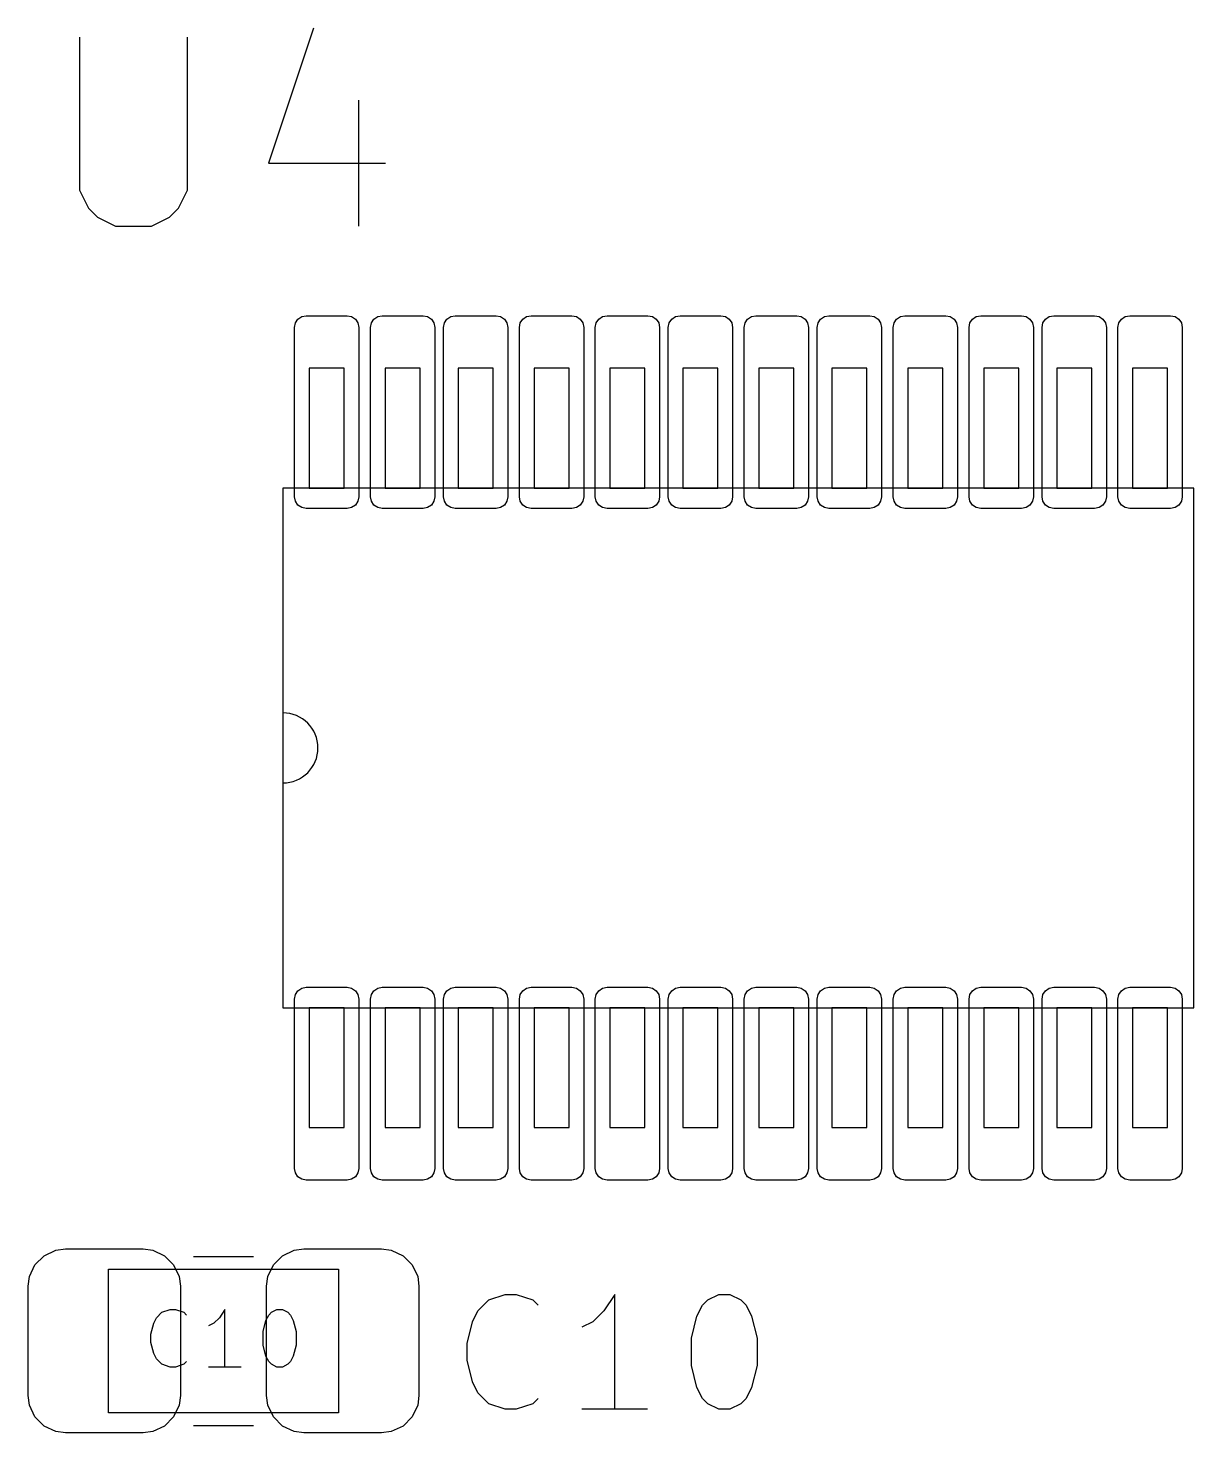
# Model space of a CAD drawing. Header units: millimetres. Extents: x 132 to 276, y -210 to -42.
# Drawn here: x 229.52 to 239.66, y -146.23 to -134.01 of the extents above; entities that cross this region are included whole.
import ezdxf

# ---------------------------------------------------------------- set-up
doc = ezdxf.new("R2010")
doc.units = ezdxf.units.MM
for name, color, linetype in [('BLACK', 7, 'CONTINUOUS'), ('GRAY3', 9, 'CONTINUOUS'), ('LYELLOW', 51, 'CONTINUOUS')]:
    doc.layers.add(name, color=color, linetype=linetype)

msp = doc.modelspace()

# ---------------------------------------------------------------- linework, layer by layer
at = {"layer": 'BLACK', "linetype": 'CONTINUOUS'}
for p, q in [((231.8378, -136.6144), (231.845564, -136.575366)), ((231.845564, -136.575366), (231.867675, -136.542275)), ((231.867675, -136.542275), (231.900766, -136.520164)), ((231.900766, -136.520164), (231.9398, -136.5124)), ((231.9398, -136.5124), (232.2954, -136.5124)), ((232.2954, -136.5124), (232.334434, -136.520164)), ((232.334434, -136.520164), (232.367525, -136.542275)), ((232.367525, -136.542275), (232.389636, -136.575366)), ((232.389636, -136.575366), (232.3974, -136.6144)), ((232.4982, -136.6144), (232.505964, -136.575366)), ((232.505964, -136.575366), (232.528075, -136.542275)), ((232.528075, -136.542275), (232.561166, -136.520164)), ((232.561166, -136.520164), (232.6002, -136.5124)), ((232.6002, -136.5124), (232.9558, -136.5124)), ((232.9558, -136.5124), (232.994834, -136.520164)), ((232.994834, -136.520164), (233.027925, -136.542275)), ((233.027925, -136.542275), (233.050036, -136.575366)), ((233.050036, -136.575366), (233.0578, -136.6144)), ((233.1332, -136.6144), (233.140964, -136.575366)), ((233.140964, -136.575366), (233.163075, -136.542275)), ((233.163075, -136.542275), (233.196166, -136.520164)), ((233.196166, -136.520164), (233.2352, -136.5124)), ((233.2352, -136.5124), (233.5908, -136.5124)), ((233.5908, -136.5124), (233.629834, -136.520164)), ((233.629834, -136.520164), (233.662925, -136.542275)), ((233.662925, -136.542275), (233.685036, -136.575366)), ((233.685036, -136.575366), (233.6928, -136.6144)), ((233.7936, -136.6144), (233.801364, -136.575366)), ((233.801364, -136.575366), (233.823475, -136.542275)), ((233.823475, -136.542275), (233.856566, -136.520164)), ((233.856566, -136.520164), (233.8956, -136.5124)), ((233.8956, -136.5124), (234.2512, -136.5124)), ((234.2512, -136.5124), (234.290234, -136.520164)), ((234.290234, -136.520164), (234.323325, -136.542275)), ((234.323325, -136.542275), (234.345436, -136.575366)), ((234.345436, -136.575366), (234.3532, -136.6144)), ((234.454, -136.6144), (234.461764, -136.575366)), ((234.461764, -136.575366), (234.483875, -136.542275)), ((234.483875, -136.542275), (234.516966, -136.520164)), ((234.516966, -136.520164), (234.556, -136.5124)), ((234.556, -136.5124), (234.9116, -136.5124)), ((234.9116, -136.5124), (234.950634, -136.520164)), ((234.950634, -136.520164), (234.983725, -136.542275)), ((234.983725, -136.542275), (235.005836, -136.575366)), ((235.005836, -136.575366), (235.0136, -136.6144)), ((235.089, -136.6144), (235.096764, -136.575366)), ((235.096764, -136.575366), (235.118875, -136.542275)), ((235.118875, -136.542275), (235.151966, -136.520164)), ((235.151966, -136.520164), (235.191, -136.5124)), ((235.191, -136.5124), (235.5466, -136.5124)), ((235.5466, -136.5124), (235.585634, -136.520164)), ((235.585634, -136.520164), (235.618725, -136.542275)), ((235.618725, -136.542275), (235.640836, -136.575366)), ((235.640836, -136.575366), (235.6486, -136.6144)), ((235.7494, -136.6144), (235.757164, -136.575366)), ((235.757164, -136.575366), (235.779275, -136.542275)), ((235.779275, -136.542275), (235.812366, -136.520164)), ((235.812366, -136.520164), (235.8514, -136.5124)), ((235.8514, -136.5124), (236.207, -136.5124)), ((236.207, -136.5124), (236.246034, -136.520164)), ((236.246034, -136.520164), (236.279125, -136.542275)), ((236.279125, -136.542275), (236.301236, -136.575366)), ((236.301236, -136.575366), (236.309, -136.6144)), ((236.3844, -136.6144), (236.392164, -136.575366)), ((236.392164, -136.575366), (236.414275, -136.542275)), ((236.414275, -136.542275), (236.447366, -136.520164)), ((236.447366, -136.520164), (236.4864, -136.5124)), ((236.4864, -136.5124), (236.842, -136.5124)), ((236.842, -136.5124), (236.881034, -136.520164)), ((236.881034, -136.520164), (236.914125, -136.542275)), ((236.914125, -136.542275), (236.936236, -136.575366)), ((236.936236, -136.575366), (236.944, -136.6144)), ((237.0448, -136.6144), (237.052564, -136.575366)), ((237.052564, -136.575366), (237.074675, -136.542275)), ((237.074675, -136.542275), (237.107766, -136.520164)), ((237.107766, -136.520164), (237.1468, -136.5124)), ((237.1468, -136.5124), (237.5024, -136.5124)), ((237.5024, -136.5124), (237.541434, -136.520164)), ((237.541434, -136.520164), (237.574525, -136.542275)), ((237.574525, -136.542275), (237.596636, -136.575366)), ((237.596636, -136.575366), (237.6044, -136.6144)), ((237.7052, -136.6144), (237.712964, -136.575366)), ((237.712964, -136.575366), (237.735075, -136.542275)), ((237.735075, -136.542275), (237.768166, -136.520164)), ((237.768166, -136.520164), (237.8072, -136.5124)), ((237.8072, -136.5124), (238.1628, -136.5124)), ((238.1628, -136.5124), (238.201834, -136.520164)), ((238.201834, -136.520164), (238.234925, -136.542275)), ((238.234925, -136.542275), (238.257036, -136.575366)), ((238.257036, -136.575366), (238.2648, -136.6144)), ((238.3402, -136.6144), (238.347964, -136.575366)), ((238.347964, -136.575366), (238.370075, -136.542275)), ((238.370075, -136.542275), (238.403166, -136.520164)), ((238.403166, -136.520164), (238.4422, -136.5124)), ((238.4422, -136.5124), (238.7978, -136.5124)), ((238.7978, -136.5124), (238.836834, -136.520164)), ((238.836834, -136.520164), (238.869925, -136.542275)), ((238.869925, -136.542275), (238.892036, -136.575366)), ((238.892036, -136.575366), (238.8998, -136.6144)), ((239.0006, -136.6144), (239.008364, -136.575366)), ((239.008364, -136.575366), (239.030475, -136.542275)), ((239.030475, -136.542275), (239.063566, -136.520164)), ((239.063566, -136.520164), (239.1026, -136.5124)), ((239.1026, -136.5124), (239.4582, -136.5124)), ((239.4582, -136.5124), (239.497234, -136.520164)), ((239.497234, -136.520164), (239.530325, -136.542275)), ((239.530325, -136.542275), (239.552436, -136.575366)), ((239.552436, -136.575366), (239.5602, -136.6144)), ((231.8378, -138.0876), (231.8378, -136.6144)), ((232.3974, -136.6144), (232.3974, -138.0876)), ((232.4982, -138.0876), (232.4982, -136.6144)), ((233.0578, -136.6144), (233.0578, -138.0876)), ((233.1332, -138.0876), (233.1332, -136.6144)), ((233.6928, -136.6144), (233.6928, -138.0876)), ((233.7936, -138.0876), (233.7936, -136.6144)), ((234.3532, -136.6144), (234.3532, -138.0876)), ((234.454, -138.0876), (234.454, -136.6144)), ((235.0136, -136.6144), (235.0136, -138.0876)), ((235.089, -138.0876), (235.089, -136.6144)), ((235.6486, -136.6144), (235.6486, -138.0876)), ((235.7494, -138.0876), (235.7494, -136.6144)), ((236.309, -136.6144), (236.309, -138.0876)), ((236.3844, -138.0876), (236.3844, -136.6144)), ((236.944, -136.6144), (236.944, -138.0876)), ((237.0448, -138.0876), (237.0448, -136.6144)), ((237.6044, -136.6144), (237.6044, -138.0876)), ((237.7052, -138.0876), (237.7052, -136.6144)), ((238.2648, -136.6144), (238.2648, -138.0876)), ((238.3402, -138.0876), (238.3402, -136.6144)), ((238.8998, -136.6144), (238.8998, -138.0876)), ((239.0006, -138.0876), (239.0006, -136.6144)), ((239.5602, -136.6144), (239.5602, -138.0876)), ((231.845564, -138.126634), (231.8378, -138.0876)), ((231.867675, -138.159725), (231.845564, -138.126634)), ((231.900766, -138.181836), (231.867675, -138.159725)), ((231.9398, -138.1896), (231.900766, -138.181836)), ((232.2954, -138.1896), (231.9398, -138.1896)), ((232.334434, -138.181836), (232.2954, -138.1896)), ((232.367525, -138.159725), (232.334434, -138.181836)), ((232.389636, -138.126634), (232.367525, -138.159725)), ((232.3974, -138.0876), (232.389636, -138.126634)), ((232.505964, -138.126634), (232.4982, -138.0876)), ((232.528075, -138.159725), (232.505964, -138.126634)), ((232.561166, -138.181836), (232.528075, -138.159725)), ((232.6002, -138.1896), (232.561166, -138.181836)), ((232.9558, -138.1896), (232.6002, -138.1896)), ((232.994834, -138.181836), (232.9558, -138.1896)), ((233.027925, -138.159725), (232.994834, -138.181836)), ((233.050036, -138.126634), (233.027925, -138.159725)), ((233.0578, -138.0876), (233.050036, -138.126634)), ((233.140964, -138.126634), (233.1332, -138.0876)), ((233.163075, -138.159725), (233.140964, -138.126634)), ((233.196166, -138.181836), (233.163075, -138.159725)), ((233.2352, -138.1896), (233.196166, -138.181836)), ((233.5908, -138.1896), (233.2352, -138.1896)), ((233.629834, -138.181836), (233.5908, -138.1896)), ((233.662925, -138.159725), (233.629834, -138.181836)), ((233.685036, -138.126634), (233.662925, -138.159725)), ((233.6928, -138.0876), (233.685036, -138.126634)), ((233.801364, -138.126634), (233.7936, -138.0876)), ((233.823475, -138.159725), (233.801364, -138.126634)), ((233.856566, -138.181836), (233.823475, -138.159725)), ((233.8956, -138.1896), (233.856566, -138.181836)), ((234.2512, -138.1896), (233.8956, -138.1896)), ((234.290234, -138.181836), (234.2512, -138.1896)), ((234.323325, -138.159725), (234.290234, -138.181836)), ((234.345436, -138.126634), (234.323325, -138.159725)), ((234.3532, -138.0876), (234.345436, -138.126634)), ((234.461764, -138.126634), (234.454, -138.0876)), ((234.483875, -138.159725), (234.461764, -138.126634)), ((234.516966, -138.181836), (234.483875, -138.159725)), ((234.556, -138.1896), (234.516966, -138.181836)), ((234.9116, -138.1896), (234.556, -138.1896)), ((234.950634, -138.181836), (234.9116, -138.1896)), ((234.983725, -138.159725), (234.950634, -138.181836)), ((235.005836, -138.126634), (234.983725, -138.159725)), ((235.0136, -138.0876), (235.005836, -138.126634)), ((235.096764, -138.126634), (235.089, -138.0876)), ((235.118875, -138.159725), (235.096764, -138.126634)), ((235.151966, -138.181836), (235.118875, -138.159725)), ((235.191, -138.1896), (235.151966, -138.181836)), ((235.5466, -138.1896), (235.191, -138.1896)), ((235.585634, -138.181836), (235.5466, -138.1896)), ((235.618725, -138.159725), (235.585634, -138.181836)), ((235.640836, -138.126634), (235.618725, -138.159725)), ((235.6486, -138.0876), (235.640836, -138.126634)), ((235.757164, -138.126634), (235.7494, -138.0876)), ((235.779275, -138.159725), (235.757164, -138.126634)), ((235.812366, -138.181836), (235.779275, -138.159725)), ((235.8514, -138.1896), (235.812366, -138.181836)), ((236.207, -138.1896), (235.8514, -138.1896)), ((236.246034, -138.181836), (236.207, -138.1896)), ((236.279125, -138.159725), (236.246034, -138.181836)), ((236.301236, -138.126634), (236.279125, -138.159725)), ((236.309, -138.0876), (236.301236, -138.126634)), ((236.392164, -138.126634), (236.3844, -138.0876)), ((236.414275, -138.159725), (236.392164, -138.126634)), ((236.447366, -138.181836), (236.414275, -138.159725)), ((236.4864, -138.1896), (236.447366, -138.181836)), ((236.842, -138.1896), (236.4864, -138.1896)), ((236.881034, -138.181836), (236.842, -138.1896)), ((236.914125, -138.159725), (236.881034, -138.181836)), ((236.936236, -138.126634), (236.914125, -138.159725)), ((236.944, -138.0876), (236.936236, -138.126634)), ((237.052564, -138.126634), (237.0448, -138.0876)), ((237.074675, -138.159725), (237.052564, -138.126634)), ((237.107766, -138.181836), (237.074675, -138.159725)), ((237.1468, -138.1896), (237.107766, -138.181836)), ((237.5024, -138.1896), (237.1468, -138.1896)), ((237.541434, -138.181836), (237.5024, -138.1896)), ((237.574525, -138.159725), (237.541434, -138.181836)), ((237.596636, -138.126634), (237.574525, -138.159725)), ((237.6044, -138.0876), (237.596636, -138.126634)), ((237.712964, -138.126634), (237.7052, -138.0876)), ((237.735075, -138.159725), (237.712964, -138.126634)), ((237.768166, -138.181836), (237.735075, -138.159725)), ((237.8072, -138.1896), (237.768166, -138.181836)), ((238.1628, -138.1896), (237.8072, -138.1896)), ((238.201834, -138.181836), (238.1628, -138.1896)), ((238.234925, -138.159725), (238.201834, -138.181836)), ((238.257036, -138.126634), (238.234925, -138.159725)), ((238.2648, -138.0876), (238.257036, -138.126634)), ((238.347964, -138.126634), (238.3402, -138.0876)), ((238.370075, -138.159725), (238.347964, -138.126634)), ((238.403166, -138.181836), (238.370075, -138.159725)), ((238.4422, -138.1896), (238.403166, -138.181836)), ((238.7978, -138.1896), (238.4422, -138.1896)), ((238.836834, -138.181836), (238.7978, -138.1896)), ((238.869925, -138.159725), (238.836834, -138.181836)), ((238.892036, -138.126634), (238.869925, -138.159725)), ((238.8998, -138.0876), (238.892036, -138.126634)), ((239.008364, -138.126634), (239.0006, -138.0876)), ((239.030475, -138.159725), (239.008364, -138.126634)), ((239.063566, -138.181836), (239.030475, -138.159725)), ((239.1026, -138.1896), (239.063566, -138.181836)), ((239.4582, -138.1896), (239.1026, -138.1896)), ((239.497234, -138.181836), (239.4582, -138.1896)), ((239.530325, -138.159725), (239.497234, -138.181836)), ((239.552436, -138.126634), (239.530325, -138.159725)), ((239.5602, -138.0876), (239.552436, -138.126634)), ((231.8378, -142.4564), (231.845564, -142.417366)), ((231.8378, -143.9296), (231.8378, -142.4564)), ((231.845564, -142.417366), (231.867675, -142.384275)), ((231.867675, -142.384275), (231.900766, -142.362164)), ((231.900766, -142.362164), (231.9398, -142.3544)), ((231.9398, -142.3544), (232.2954, -142.3544)), ((232.2954, -142.3544), (232.334434, -142.362164)), ((232.334434, -142.362164), (232.367525, -142.384275)), ((232.367525, -142.384275), (232.389636, -142.417366)), ((232.389636, -142.417366), (232.3974, -142.4564)), ((232.3974, -142.4564), (232.3974, -143.9296)), ((232.4982, -142.4564), (232.505964, -142.417366)), ((232.4982, -143.9296), (232.4982, -142.4564)), ((232.505964, -142.417366), (232.528075, -142.384275)), ((232.528075, -142.384275), (232.561166, -142.362164)), ((232.561166, -142.362164), (232.6002, -142.3544)), ((232.6002, -142.3544), (232.9558, -142.3544)), ((232.9558, -142.3544), (232.994834, -142.362164)), ((232.994834, -142.362164), (233.027925, -142.384275)), ((233.027925, -142.384275), (233.050036, -142.417366)), ((233.050036, -142.417366), (233.0578, -142.4564)), ((233.0578, -142.4564), (233.0578, -143.9296)), ((233.1332, -142.4564), (233.140964, -142.417366)), ((233.1332, -143.9296), (233.1332, -142.4564)), ((233.140964, -142.417366), (233.163075, -142.384275)), ((233.163075, -142.384275), (233.196166, -142.362164)), ((233.196166, -142.362164), (233.2352, -142.3544)), ((233.2352, -142.3544), (233.5908, -142.3544)), ((233.5908, -142.3544), (233.629834, -142.362164)), ((233.629834, -142.362164), (233.662925, -142.384275)), ((233.662925, -142.384275), (233.685036, -142.417366)), ((233.685036, -142.417366), (233.6928, -142.4564)), ((233.6928, -142.4564), (233.6928, -143.9296)), ((233.7936, -142.4564), (233.801364, -142.417366)), ((233.7936, -143.9296), (233.7936, -142.4564)), ((233.801364, -142.417366), (233.823475, -142.384275)), ((233.823475, -142.384275), (233.856566, -142.362164)), ((233.856566, -142.362164), (233.8956, -142.3544)), ((233.8956, -142.3544), (234.2512, -142.3544)), ((234.2512, -142.3544), (234.290234, -142.362164)), ((234.290234, -142.362164), (234.323325, -142.384275)), ((234.323325, -142.384275), (234.345436, -142.417366)), ((234.345436, -142.417366), (234.3532, -142.4564)), ((234.3532, -142.4564), (234.3532, -143.9296)), ((234.454, -142.4564), (234.461764, -142.417366)), ((234.454, -143.9296), (234.454, -142.4564)), ((234.461764, -142.417366), (234.483875, -142.384275)), ((234.483875, -142.384275), (234.516966, -142.362164)), ((234.516966, -142.362164), (234.556, -142.3544)), ((234.556, -142.3544), (234.9116, -142.3544)), ((234.9116, -142.3544), (234.950634, -142.362164)), ((234.950634, -142.362164), (234.983725, -142.384275)), ((234.983725, -142.384275), (235.005836, -142.417366)), ((235.005836, -142.417366), (235.0136, -142.4564)), ((235.0136, -142.4564), (235.0136, -143.9296)), ((235.089, -142.4564), (235.096764, -142.417366)), ((235.089, -143.9296), (235.089, -142.4564)), ((235.096764, -142.417366), (235.118875, -142.384275)), ((235.118875, -142.384275), (235.151966, -142.362164)), ((235.151966, -142.362164), (235.191, -142.3544)), ((235.191, -142.3544), (235.5466, -142.3544)), ((235.5466, -142.3544), (235.585634, -142.362164)), ((235.585634, -142.362164), (235.618725, -142.384275)), ((235.618725, -142.384275), (235.640836, -142.417366)), ((235.640836, -142.417366), (235.6486, -142.4564)), ((235.6486, -142.4564), (235.6486, -143.9296)), ((235.7494, -142.4564), (235.757164, -142.417366)), ((235.7494, -143.9296), (235.7494, -142.4564)), ((235.757164, -142.417366), (235.779275, -142.384275)), ((235.779275, -142.384275), (235.812366, -142.362164)), ((235.812366, -142.362164), (235.8514, -142.3544)), ((235.8514, -142.3544), (236.207, -142.3544)), ((236.207, -142.3544), (236.246034, -142.362164)), ((236.246034, -142.362164), (236.279125, -142.384275)), ((236.279125, -142.384275), (236.301236, -142.417366)), ((236.301236, -142.417366), (236.309, -142.4564)), ((236.309, -142.4564), (236.309, -143.9296)), ((236.3844, -142.4564), (236.392164, -142.417366)), ((236.3844, -143.9296), (236.3844, -142.4564)), ((236.392164, -142.417366), (236.414275, -142.384275)), ((236.414275, -142.384275), (236.447366, -142.362164)), ((236.447366, -142.362164), (236.4864, -142.3544)), ((236.4864, -142.3544), (236.842, -142.3544)), ((236.842, -142.3544), (236.881034, -142.362164)), ((236.881034, -142.362164), (236.914125, -142.384275)), ((236.914125, -142.384275), (236.936236, -142.417366)), ((236.936236, -142.417366), (236.944, -142.4564)), ((236.944, -142.4564), (236.944, -143.9296)), ((237.0448, -142.4564), (237.052564, -142.417366)), ((237.0448, -143.9296), (237.0448, -142.4564)), ((237.052564, -142.417366), (237.074675, -142.384275)), ((237.074675, -142.384275), (237.107766, -142.362164)), ((237.107766, -142.362164), (237.1468, -142.3544)), ((237.1468, -142.3544), (237.5024, -142.3544)), ((237.5024, -142.3544), (237.541434, -142.362164)), ((237.541434, -142.362164), (237.574525, -142.384275)), ((237.574525, -142.384275), (237.596636, -142.417366)), ((237.596636, -142.417366), (237.6044, -142.4564)), ((237.6044, -142.4564), (237.6044, -143.9296)), ((237.7052, -142.4564), (237.712964, -142.417366)), ((237.7052, -143.9296), (237.7052, -142.4564)), ((237.712964, -142.417366), (237.735075, -142.384275)), ((237.735075, -142.384275), (237.768166, -142.362164)), ((237.768166, -142.362164), (237.8072, -142.3544)), ((237.8072, -142.3544), (238.1628, -142.3544)), ((238.1628, -142.3544), (238.201834, -142.362164)), ((238.201834, -142.362164), (238.234925, -142.384275)), ((238.234925, -142.384275), (238.257036, -142.417366)), ((238.257036, -142.417366), (238.2648, -142.4564)), ((238.2648, -142.4564), (238.2648, -143.9296)), ((238.3402, -142.4564), (238.347964, -142.417366)), ((238.3402, -143.9296), (238.3402, -142.4564)), ((238.347964, -142.417366), (238.370075, -142.384275)), ((238.370075, -142.384275), (238.403166, -142.362164)), ((238.403166, -142.362164), (238.4422, -142.3544)), ((238.4422, -142.3544), (238.7978, -142.3544)), ((238.7978, -142.3544), (238.836834, -142.362164)), ((238.836834, -142.362164), (238.869925, -142.384275)), ((238.869925, -142.384275), (238.892036, -142.417366)), ((238.892036, -142.417366), (238.8998, -142.4564)), ((238.8998, -142.4564), (238.8998, -143.9296)), ((239.0006, -142.4564), (239.008364, -142.417366)), ((239.0006, -143.9296), (239.0006, -142.4564)), ((239.008364, -142.417366), (239.030475, -142.384275)), ((239.030475, -142.384275), (239.063566, -142.362164)), ((239.063566, -142.362164), (239.1026, -142.3544)), ((239.1026, -142.3544), (239.4582, -142.3544)), ((239.4582, -142.3544), (239.497234, -142.362164)), ((239.497234, -142.362164), (239.530325, -142.384275)), ((239.530325, -142.384275), (239.552436, -142.417366)), ((239.552436, -142.417366), (239.5602, -142.4564)), ((239.5602, -142.4564), (239.5602, -143.9296)), ((231.845564, -143.968634), (231.8378, -143.9296)), ((232.3974, -143.9296), (232.389636, -143.968634)), ((232.505964, -143.968634), (232.4982, -143.9296)), ((233.0578, -143.9296), (233.050036, -143.968634)), ((233.140964, -143.968634), (233.1332, -143.9296)), ((233.6928, -143.9296), (233.685036, -143.968634)), ((233.801364, -143.968634), (233.7936, -143.9296)), ((234.3532, -143.9296), (234.345436, -143.968634)), ((234.461764, -143.968634), (234.454, -143.9296)), ((235.0136, -143.9296), (235.005836, -143.968634)), ((235.096764, -143.968634), (235.089, -143.9296)), ((235.6486, -143.9296), (235.640836, -143.968634)), ((235.757164, -143.968634), (235.7494, -143.9296)), ((236.309, -143.9296), (236.301236, -143.968634)), ((236.392164, -143.968634), (236.3844, -143.9296)), ((236.944, -143.9296), (236.936236, -143.968634)), ((237.052564, -143.968634), (237.0448, -143.9296)), ((237.6044, -143.9296), (237.596636, -143.968634)), ((237.712964, -143.968634), (237.7052, -143.9296)), ((238.2648, -143.9296), (238.257036, -143.968634)), ((238.347964, -143.968634), (238.3402, -143.9296)), ((238.8998, -143.9296), (238.892036, -143.968634)), ((239.008364, -143.968634), (239.0006, -143.9296)), ((239.5602, -143.9296), (239.552436, -143.968634)), ((231.867675, -144.001725), (231.845564, -143.968634)), ((231.900766, -144.023836), (231.867675, -144.001725)), ((231.9398, -144.0316), (231.900766, -144.023836)), ((232.2954, -144.0316), (231.9398, -144.0316)), ((232.334434, -144.023836), (232.2954, -144.0316)), ((232.367525, -144.001725), (232.334434, -144.023836)), ((232.389636, -143.968634), (232.367525, -144.001725)), ((232.528075, -144.001725), (232.505964, -143.968634)), ((232.561166, -144.023836), (232.528075, -144.001725)), ((232.6002, -144.0316), (232.561166, -144.023836)), ((232.9558, -144.0316), (232.6002, -144.0316)), ((232.994834, -144.023836), (232.9558, -144.0316)), ((233.027925, -144.001725), (232.994834, -144.023836)), ((233.050036, -143.968634), (233.027925, -144.001725)), ((233.163075, -144.001725), (233.140964, -143.968634)), ((233.196166, -144.023836), (233.163075, -144.001725)), ((233.2352, -144.0316), (233.196166, -144.023836)), ((233.5908, -144.0316), (233.2352, -144.0316)), ((233.629834, -144.023836), (233.5908, -144.0316)), ((233.662925, -144.001725), (233.629834, -144.023836)), ((233.685036, -143.968634), (233.662925, -144.001725)), ((233.823475, -144.001725), (233.801364, -143.968634)), ((233.856566, -144.023836), (233.823475, -144.001725)), ((233.8956, -144.0316), (233.856566, -144.023836)), ((234.2512, -144.0316), (233.8956, -144.0316)), ((234.290234, -144.023836), (234.2512, -144.0316)), ((234.323325, -144.001725), (234.290234, -144.023836)), ((234.345436, -143.968634), (234.323325, -144.001725)), ((234.483875, -144.001725), (234.461764, -143.968634)), ((234.516966, -144.023836), (234.483875, -144.001725)), ((234.556, -144.0316), (234.516966, -144.023836)), ((234.9116, -144.0316), (234.556, -144.0316)), ((234.950634, -144.023836), (234.9116, -144.0316)), ((234.983725, -144.001725), (234.950634, -144.023836)), ((235.005836, -143.968634), (234.983725, -144.001725)), ((235.118875, -144.001725), (235.096764, -143.968634)), ((235.151966, -144.023836), (235.118875, -144.001725)), ((235.191, -144.0316), (235.151966, -144.023836)), ((235.5466, -144.0316), (235.191, -144.0316)), ((235.585634, -144.023836), (235.5466, -144.0316)), ((235.618725, -144.001725), (235.585634, -144.023836)), ((235.640836, -143.968634), (235.618725, -144.001725)), ((235.779275, -144.001725), (235.757164, -143.968634)), ((235.812366, -144.023836), (235.779275, -144.001725)), ((235.8514, -144.0316), (235.812366, -144.023836)), ((236.207, -144.0316), (235.8514, -144.0316)), ((236.246034, -144.023836), (236.207, -144.0316)), ((236.279125, -144.001725), (236.246034, -144.023836)), ((236.301236, -143.968634), (236.279125, -144.001725)), ((236.414275, -144.001725), (236.392164, -143.968634)), ((236.447366, -144.023836), (236.414275, -144.001725)), ((236.4864, -144.0316), (236.447366, -144.023836)), ((236.842, -144.0316), (236.4864, -144.0316)), ((236.881034, -144.023836), (236.842, -144.0316)), ((236.914125, -144.001725), (236.881034, -144.023836)), ((236.936236, -143.968634), (236.914125, -144.001725)), ((237.074675, -144.001725), (237.052564, -143.968634)), ((237.107766, -144.023836), (237.074675, -144.001725)), ((237.1468, -144.0316), (237.107766, -144.023836)), ((237.5024, -144.0316), (237.1468, -144.0316)), ((237.541434, -144.023836), (237.5024, -144.0316)), ((237.574525, -144.001725), (237.541434, -144.023836)), ((237.596636, -143.968634), (237.574525, -144.001725)), ((237.735075, -144.001725), (237.712964, -143.968634)), ((237.768166, -144.023836), (237.735075, -144.001725)), ((237.8072, -144.0316), (237.768166, -144.023836)), ((238.1628, -144.0316), (237.8072, -144.0316)), ((238.201834, -144.023836), (238.1628, -144.0316)), ((238.234925, -144.001725), (238.201834, -144.023836)), ((238.257036, -143.968634), (238.234925, -144.001725)), ((238.370075, -144.001725), (238.347964, -143.968634)), ((238.403166, -144.023836), (238.370075, -144.001725)), ((238.4422, -144.0316), (238.403166, -144.023836)), ((238.7978, -144.0316), (238.4422, -144.0316)), ((238.836834, -144.023836), (238.7978, -144.0316)), ((238.869925, -144.001725), (238.836834, -144.023836)), ((238.892036, -143.968634), (238.869925, -144.001725)), ((239.030475, -144.001725), (239.008364, -143.968634)), ((239.063566, -144.023836), (239.030475, -144.001725)), ((239.1026, -144.0316), (239.063566, -144.023836)), ((239.4582, -144.0316), (239.1026, -144.0316)), ((239.497234, -144.023836), (239.4582, -144.0316)), ((239.530325, -144.001725), (239.497234, -144.023836)), ((239.552436, -143.968634), (239.530325, -144.001725)), ((229.658588, -144.688776), (229.760884, -144.641074)), ((229.760884, -144.641074), (229.845, -144.63)), ((229.845, -144.63), (230.52, -144.63)), ((230.52, -144.63), (230.604116, -144.641074)), ((230.604116, -144.641074), (230.706412, -144.688776)), ((231.733588, -144.688776), (231.835884, -144.641074)), ((231.835884, -144.641074), (231.92, -144.63)), ((231.92, -144.63), (232.595, -144.63)), ((232.595, -144.63), (232.679116, -144.641074)), ((232.679116, -144.641074), (232.781412, -144.688776)), ((229.531074, -144.870884), (229.578776, -144.768588)), ((229.578776, -144.768588), (229.658588, -144.688776)), ((230.706412, -144.688776), (230.786224, -144.768588)), ((230.786224, -144.768588), (230.833926, -144.870884)), ((231.606074, -144.870884), (231.653776, -144.768588)), ((231.653776, -144.768588), (231.733588, -144.688776)), ((232.781412, -144.688776), (232.861224, -144.768588)), ((232.861224, -144.768588), (232.908926, -144.870884)), ((229.52, -144.955), (229.531074, -144.870884)), ((230.833926, -144.870884), (230.845, -144.955)), ((231.595, -144.955), (231.606074, -144.870884)), ((232.908926, -144.870884), (232.92, -144.955)), ((229.52, -145.905), (229.52, -144.955)), ((230.845, -144.955), (230.845, -145.905)), ((231.595, -145.905), (231.595, -144.955)), ((232.92, -144.955), (232.92, -145.905)), ((229.531074, -145.989116), (229.52, -145.905)), ((229.578776, -146.091412), (229.531074, -145.989116)), ((230.833926, -145.989116), (230.786224, -146.091412)), ((230.845, -145.905), (230.833926, -145.989116)), ((231.606074, -145.989116), (231.595, -145.905)), ((231.653776, -146.091412), (231.606074, -145.989116)), ((232.908926, -145.989116), (232.861224, -146.091412)), ((232.92, -145.905), (232.908926, -145.989116)), ((229.658588, -146.171224), (229.578776, -146.091412)), ((230.786224, -146.091412), (230.706412, -146.171224)), ((231.733588, -146.171224), (231.653776, -146.091412)), ((232.861224, -146.091412), (232.781412, -146.171224)), ((229.760884, -146.218926), (229.658588, -146.171224)), ((229.845, -146.23), (229.760884, -146.218926)), ((230.52, -146.23), (229.845, -146.23)), ((230.604116, -146.218926), (230.52, -146.23)), ((230.706412, -146.171224), (230.604116, -146.218926)), ((231.835884, -146.218926), (231.733588, -146.171224)), ((231.92, -146.23), (231.835884, -146.218926)), ((232.595, -146.23), (231.92, -146.23)), ((232.679116, -146.218926), (232.595, -146.23)), ((232.781412, -146.171224), (232.679116, -146.218926))]:
    msp.add_line(p, q, dxfattribs=at)
at = {"layer": 'GRAY3', "linetype": 'CONTINUOUS'}
for p, q in [((232.27, -136.97), (231.9652, -136.97)), ((231.9652, -136.97), (231.9652, -138.0114)), ((232.27, -138.0114), (232.27, -136.97)), ((232.9304, -136.97), (232.6256, -136.97)), ((232.6256, -136.97), (232.6256, -138.0114)), ((232.9304, -138.0114), (232.9304, -136.97)), ((233.5654, -136.97), (233.2606, -136.97)), ((233.2606, -136.97), (233.2606, -138.0114)), ((233.5654, -138.0114), (233.5654, -136.97)), ((234.2258, -136.97), (233.921, -136.97)), ((233.921, -136.97), (233.921, -138.0114)), ((234.2258, -138.0114), (234.2258, -136.97)), ((234.8862, -136.97), (234.5814, -136.97)), ((234.5814, -136.97), (234.5814, -138.0114)), ((234.8862, -138.0114), (234.8862, -136.97)), ((235.5212, -136.97), (235.2164, -136.97)), ((235.2164, -136.97), (235.2164, -138.0114)), ((235.5212, -138.0114), (235.5212, -136.97)), ((236.1816, -136.97), (235.8768, -136.97)), ((235.8768, -136.97), (235.8768, -138.0114)), ((236.1816, -138.0114), (236.1816, -136.97)), ((236.8166, -136.97), (236.5118, -136.97)), ((236.5118, -136.97), (236.5118, -138.0114)), ((236.8166, -138.0114), (236.8166, -136.97)), ((237.477, -136.97), (237.1722, -136.97)), ((237.1722, -136.97), (237.1722, -138.0114)), ((237.477, -138.0114), (237.477, -136.97)), ((238.1374, -136.97), (237.8326, -136.97)), ((237.8326, -136.97), (237.8326, -138.0114)), ((238.1374, -138.0114), (238.1374, -136.97)), ((238.7724, -136.97), (238.4676, -136.97)), ((238.4676, -136.97), (238.4676, -138.0114)), ((238.7724, -138.0114), (238.7724, -136.97)), ((239.4328, -136.97), (239.128, -136.97)), ((239.128, -136.97), (239.128, -138.0114)), ((239.4328, -138.0114), (239.4328, -136.97)), ((239.6614, -138.0114), (231.7366, -138.0114)), ((231.7366, -138.0114), (231.7366, -139.9672)), ((231.9652, -138.0114), (232.27, -138.0114)), ((232.6256, -138.0114), (232.9304, -138.0114)), ((233.2606, -138.0114), (233.5654, -138.0114)), ((233.921, -138.0114), (234.2258, -138.0114)), ((234.5814, -138.0114), (234.8862, -138.0114)), ((235.2164, -138.0114), (235.5212, -138.0114)), ((235.8768, -138.0114), (236.1816, -138.0114)), ((236.5118, -138.0114), (236.8166, -138.0114)), ((237.1722, -138.0114), (237.477, -138.0114)), ((237.8326, -138.0114), (238.1374, -138.0114)), ((238.4676, -138.0114), (238.7724, -138.0114)), ((239.128, -138.0114), (239.4328, -138.0114)), ((239.6614, -142.5326), (239.6614, -138.0114)), ((231.7366, -139.9672), (231.7366, -140.5768)), ((231.7366, -140.5768), (231.7366, -142.5326)), ((231.7366, -142.5326), (239.6614, -142.5326)), ((232.27, -142.5326), (231.9652, -142.5326)), ((231.9652, -142.5326), (231.9652, -143.574)), ((232.27, -143.574), (232.27, -142.5326)), ((232.9304, -142.5326), (232.6256, -142.5326)), ((232.6256, -142.5326), (232.6256, -143.574)), ((232.9304, -143.574), (232.9304, -142.5326)), ((233.5654, -142.5326), (233.2606, -142.5326)), ((233.2606, -142.5326), (233.2606, -143.574)), ((233.5654, -143.574), (233.5654, -142.5326)), ((234.2258, -142.5326), (233.921, -142.5326)), ((233.921, -142.5326), (233.921, -143.574)), ((234.2258, -143.574), (234.2258, -142.5326)), ((234.8862, -142.5326), (234.5814, -142.5326)), ((234.5814, -142.5326), (234.5814, -143.574)), ((234.8862, -143.574), (234.8862, -142.5326)), ((235.5212, -142.5326), (235.2164, -142.5326)), ((235.2164, -142.5326), (235.2164, -143.574)), ((235.5212, -143.574), (235.5212, -142.5326)), ((236.1816, -142.5326), (235.8768, -142.5326)), ((235.8768, -142.5326), (235.8768, -143.574)), ((236.1816, -143.574), (236.1816, -142.5326)), ((236.8166, -142.5326), (236.5118, -142.5326)), ((236.5118, -142.5326), (236.5118, -143.574)), ((236.8166, -143.574), (236.8166, -142.5326)), ((237.477, -142.5326), (237.1722, -142.5326)), ((237.1722, -142.5326), (237.1722, -143.574)), ((237.477, -143.574), (237.477, -142.5326)), ((238.1374, -142.5326), (237.8326, -142.5326)), ((237.8326, -142.5326), (237.8326, -143.574)), ((238.1374, -143.574), (238.1374, -142.5326)), ((238.7724, -142.5326), (238.4676, -142.5326)), ((238.4676, -142.5326), (238.4676, -143.574)), ((238.7724, -143.574), (238.7724, -142.5326)), ((239.4328, -142.5326), (239.128, -142.5326)), ((239.128, -142.5326), (239.128, -143.574)), ((239.4328, -143.574), (239.4328, -142.5326)), ((231.9652, -143.574), (232.27, -143.574)), ((232.6256, -143.574), (232.9304, -143.574)), ((233.2606, -143.574), (233.5654, -143.574)), ((233.921, -143.574), (234.2258, -143.574)), ((234.5814, -143.574), (234.8862, -143.574)), ((235.2164, -143.574), (235.5212, -143.574)), ((235.8768, -143.574), (236.1816, -143.574)), ((236.5118, -143.574), (236.8166, -143.574)), ((237.1722, -143.574), (237.477, -143.574)), ((237.8326, -143.574), (238.1374, -143.574)), ((238.4676, -143.574), (238.7724, -143.574)), ((239.128, -143.574), (239.4328, -143.574)), ((230.22, -144.805), (232.22, -144.805)), ((230.22, -146.055), (230.22, -144.805)), ((232.22, -144.805), (232.22, -146.055)), ((230.684286, -145.180959), (230.755714, -145.157149)), ((230.755714, -145.157149), (230.803333, -145.157149)), ((230.803333, -145.157149), (230.874762, -145.180959)), ((231.231905, -145.157149), (231.184286, -145.228578)), ((231.231905, -145.657149), (231.231905, -145.157149)), ((231.636666, -145.180959), (231.684285, -145.157149)), ((231.684285, -145.157149), (231.731904, -145.157149)), ((231.731904, -145.157149), (231.779523, -145.180959)), ((230.589048, -145.371435), (230.612857, -145.276197)), ((230.612857, -145.276197), (230.636667, -145.228578)), ((230.636667, -145.228578), (230.684286, -145.180959)), ((230.874762, -145.180959), (230.898571, -145.204768)), ((231.136667, -145.276197), (231.089048, -145.300006)), ((231.184286, -145.228578), (231.136667, -145.276197)), ((231.565238, -145.347625), (231.589047, -145.252387)), ((231.589047, -145.252387), (231.612857, -145.204768)), ((231.612857, -145.204768), (231.636666, -145.180959)), ((231.779523, -145.180959), (231.803333, -145.204768)), ((231.803333, -145.204768), (231.827142, -145.252387)), ((231.827142, -145.252387), (231.850952, -145.347625)), ((230.589048, -145.442863), (230.589048, -145.371435)), ((231.565238, -145.466673), (231.565238, -145.347625)), ((231.850952, -145.347625), (231.850952, -145.466673)), ((230.612857, -145.538101), (230.589048, -145.442863)), ((231.589047, -145.561911), (231.565238, -145.466673)), ((231.850952, -145.466673), (231.827142, -145.561911)), ((230.636667, -145.58572), (230.612857, -145.538101)), ((230.684286, -145.63334), (230.636667, -145.58572)), ((230.755714, -145.657149), (230.684286, -145.63334)), ((230.874762, -145.63334), (230.803333, -145.657149)), ((230.898571, -145.60953), (230.874762, -145.63334)), ((231.612857, -145.60953), (231.589047, -145.561911)), ((231.636666, -145.63334), (231.612857, -145.60953)), ((231.684285, -145.657149), (231.636666, -145.63334)), ((231.779523, -145.63334), (231.731904, -145.657149)), ((231.803333, -145.60953), (231.779523, -145.63334)), ((231.827142, -145.561911), (231.803333, -145.60953)), ((230.803333, -145.657149), (230.755714, -145.657149)), ((231.374762, -145.657149), (231.089048, -145.657149)), ((231.731904, -145.657149), (231.684285, -145.657149)), ((232.22, -146.055), (230.22, -146.055))]:
    msp.add_line(p, q, dxfattribs=at)
at = {"layer": 'GRAY3'}
msp.add_arc((231.7366, -140.272), 0.3048, -90, 90, dxfattribs=at)
at = {"layer": 'LYELLOW', "linetype": 'CONTINUOUS'}
for p, q in [((232.002508, -134.01102), (231.611104, -135.185232)), ((229.967206, -134.0893), (229.967206, -135.420075)), ((230.906576, -135.420075), (230.906576, -134.0893)), ((232.393913, -134.637266), (232.393913, -135.733198)), ((231.611104, -135.185232), (232.628755, -135.185232)), ((229.967206, -135.420075), (230.045487, -135.576637)), ((230.828295, -135.576637), (230.906576, -135.420075)), ((230.045487, -135.576637), (230.123768, -135.654918)), ((230.750014, -135.654918), (230.828295, -135.576637)), ((230.123768, -135.654918), (230.280329, -135.733198)), ((230.280329, -135.733198), (230.593453, -135.733198)), ((230.593453, -135.733198), (230.750014, -135.654918)), ((231.7366, -138.3416), (231.7366, -139.9672)), ((239.6614, -142.2024), (239.6614, -138.3416)), ((231.7366, -139.9672), (231.7366, -140.5768)), ((231.7366, -140.5768), (231.7366, -142.2024)), ((230.958748, -144.695), (231.481252, -144.695)), ((233.528571, -145.072438), (233.671428, -145.024819)), ((233.671428, -145.024819), (233.766666, -145.024819)), ((233.766666, -145.024819), (233.909523, -145.072438)), ((234.623809, -145.024819), (234.528571, -145.167676)), ((234.623809, -146.024819), (234.623809, -145.024819)), ((235.433333, -145.072438), (235.528571, -145.024819)), ((235.528571, -145.024819), (235.623809, -145.024819)), ((235.623809, -145.024819), (235.719047, -145.072438)), ((233.433333, -145.167676), (233.528571, -145.072438)), ((233.909523, -145.072438), (233.957142, -145.120057)), ((235.338095, -145.215295), (235.385714, -145.120057)), ((235.385714, -145.120057), (235.433333, -145.072438)), ((235.719047, -145.072438), (235.766666, -145.120057)), ((235.766666, -145.120057), (235.814285, -145.215295)), ((233.338095, -145.45339), (233.385714, -145.262914)), ((233.385714, -145.262914), (233.433333, -145.167676)), ((234.433333, -145.262914), (234.338095, -145.310533)), ((234.528571, -145.167676), (234.433333, -145.262914)), ((235.290476, -145.405771), (235.338095, -145.215295)), ((235.814285, -145.215295), (235.861904, -145.405771)), ((235.290476, -145.643866), (235.290476, -145.405771)), ((235.861904, -145.405771), (235.861904, -145.643866)), ((233.338095, -145.596247), (233.338095, -145.45339)), ((233.385714, -145.786723), (233.338095, -145.596247)), ((235.338095, -145.834342), (235.290476, -145.643866)), ((235.861904, -145.643866), (235.814285, -145.834342)), ((233.433333, -145.881961), (233.385714, -145.786723)), ((233.528571, -145.9772), (233.433333, -145.881961)), ((235.385714, -145.92958), (235.338095, -145.834342)), ((235.814285, -145.834342), (235.766666, -145.92958)), ((233.671428, -146.024819), (233.528571, -145.9772)), ((233.909523, -145.9772), (233.766666, -146.024819)), ((233.957142, -145.92958), (233.909523, -145.9772)), ((235.433333, -145.9772), (235.385714, -145.92958)), ((235.528571, -146.024819), (235.433333, -145.9772)), ((235.719047, -145.9772), (235.623809, -146.024819)), ((235.766666, -145.92958), (235.719047, -145.9772)), ((233.766666, -146.024819), (233.671428, -146.024819)), ((234.909523, -146.024819), (234.338095, -146.024819)), ((235.623809, -146.024819), (235.528571, -146.024819)), ((230.958748, -146.165), (231.481252, -146.165))]:
    msp.add_line(p, q, dxfattribs=at)
at = {"layer": 'LYELLOW'}
msp.add_arc((231.7366, -140.272), 0.3048, -90, 90, dxfattribs=at)

doc.saveas('drawing.dxf')
